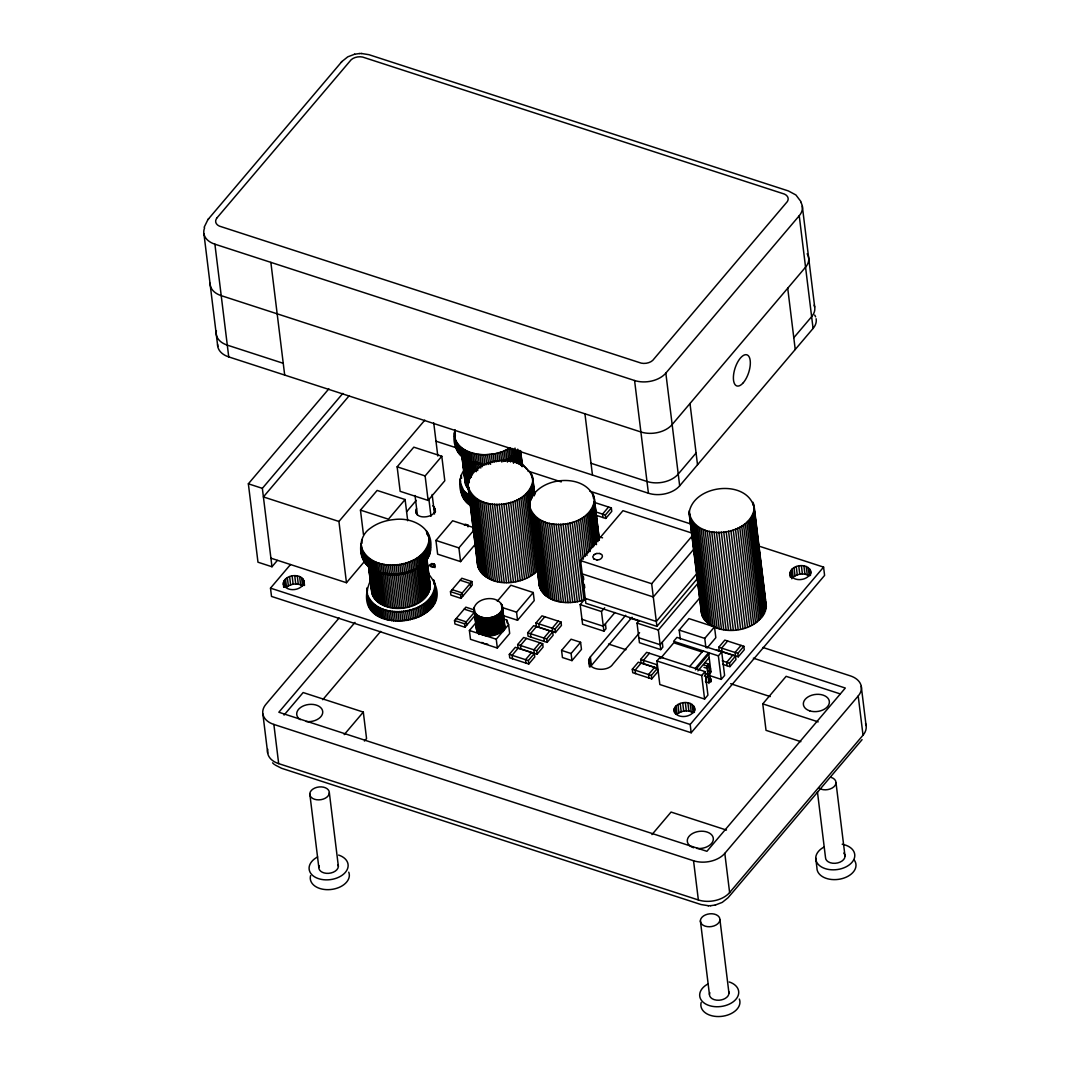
<?xml version="1.0" encoding="UTF-8"?>
<svg xmlns="http://www.w3.org/2000/svg" width="1070" height="1070" viewBox="0 0 1070 1070"><rect width="100%" height="100%" fill="white"/><g stroke="black" fill="none" stroke-linecap="round" stroke-linejoin="round"><path stroke-width="1.5" d="M467.884 485.499C471.121 456.475 525.597 450.43 532.98 479.52C529.744 508.544 475.267 514.576 467.884 485.499L477.675 565.428C485.954 588.701 521.451 586.333 536.779 571.38L527.149 492.976M529.436 505.495C532.673 476.471 587.149 470.425 594.532 499.516C591.295 528.54 536.819 534.572 529.436 505.495L539.226 585.424C544.831 604.336 570.631 605.433 586.133 599.187M361.018 543.734C354.932 584.969 426.489 583.551 430.595 548.977C433.979 527.724 412.284 517.064 394.389 519.525C385.855 520.287 377.349 523.003 370.447 528.192C360.483 534.706 358.758 547.853 362.824 558.54M370.594 580.274C342.159 644.18 473.502 625.669 427.144 572.303M455.071 429.752C449.4 451.647 466.493 465.557 486.756 464.487L485.553 454.683C473.248 454.937 456.93 449.948 454.482 436.105M463.979 470.118C456.288 481.192 459.485 499.904 471.897 506.297M371.812 588.326C373.082 617.965 428.99 613.083 430.153 585.223L426.943 559.088M465.022 479.427L465.557 484.335L468.861 489.899M473.89 608.71C475.695 622.192 499.917 620.118 502.499 607.854C500.693 594.372 476.484 596.445 473.89 608.71L476.431 629.468M283.336 583.993C283.751 574.242 302.476 572.223 304.134 582.16C302.248 590.867 286.385 592.646 283.336 583.993L283.737 587.31M416.524 508.584C411.736 522.601 443.395 517.024 432.828 505.776M674.006 709.143C674.073 719.642 693.092 718.358 694.711 709.035C692.986 699.66 676.869 701.01 674.006 709.143L674.421 712.459M789.981 573.961C790.382 564.211 809.107 562.205 810.766 572.129C808.88 580.836 793.03 582.628 789.981 573.961L790.382 577.278M625.709 615.263L590.359 656.927C582.802 669.887 607.105 673.271 612.802 664.216L639.579 632.651M689.174 512.45C693.828 484.014 748.532 478.624 754.31 508.531C749.655 536.98 694.952 542.356 689.174 512.45L701.92 615.223C714.172 641.01 768.661 632.437 765.625 601.781M368.053 598.812L368.026 602.611M361.112 546.262C370.354 575.941 427.438 568.932 429.284 537.916M455.713 442.097L455.686 445.909M539.24 580.809L539.226 585.424M366.823 592.82C376.078 622.486 433.163 615.491 435.008 584.474M461.651 487.372L461.411 492.454M204.143 227.281L207.914 219.604L341.918 61.525L347.777 56.83L354.678 54.222M597.635 559.824C600.952 560.332 604.777 555.464 600.564 553.805M468.018 526.868L467.75 524.875L464.193 524.888M632.076 617.243L590.279 666.837L589.262 658.545M277.344 560.426L271.967 566.752L257.977 562.205L248.36 483.8L328.851 388.838M271.967 566.752L262.351 488.348L342.841 393.385M349.261 395.632L263.394 496.921L338.936 521.464L346.466 582.722L270.924 558.179M758.403 545.941L823.579 567.113L824.595 575.406L691.193 732.763L271.512 596.431L270.496 588.139L290.505 564.545M338.936 521.464L424.803 420.162M363.466 534.612L360.456 510.109L377.135 490.434L405.102 499.529L407.71 520.756M397.144 466.828L413.809 447.166L441.79 456.248L444.799 480.751L428.12 500.426L400.153 491.331L397.144 466.828L425.124 475.923L428.12 500.426M405.102 499.529L388.437 519.191L360.456 510.109M425.124 475.923L441.79 456.248M346.466 582.722L364.709 561.188M406.573 511.808L416.23 500.412M339.11 617.992L265.948 704.287A22.898 15.02 -7 0 0 273.866 724.43L278.681 763.632L698.362 899.964A22.898 15.02 -7 0 0 729.62 892.554L863.022 735.184A22.898 15.02 -7 0 0 865.536 723.587M355.013 622.379L278.842 712.245L706.909 851.305L845.313 688.037L753.36 658.17M284.045 715.081L303.144 692.544L363.305 712.085L366.555 738.554L364.429 741.055M475.16 544.403L460.582 561.616L437.63 554.166L435.945 540.444L452.623 520.769L474.037 527.724M434.607 564.425L432.935 566.391L430.14 565.482L431.798 563.515L434.607 564.425L434.995 567.662M322.752 699.713L380.679 631.367M460.582 561.616L458.896 547.893L473.475 530.68M450.47 591.643L461.812 578.255L471.883 581.532L472.298 584.969L460.969 598.344L450.898 595.067L450.47 591.643L460.541 594.907L460.969 598.344M460.541 594.907L471.883 581.532M344.206 734.622L363.305 712.085M474.679 615.838L465.009 627.247L454.937 623.97L454.509 620.546L465.851 607.171L474.478 609.98M204.624 227.83A22.898 15.02 -7 0 0 214.896 244.187L634.577 380.519A22.898 15.02 -7 0 0 665.834 373.109L799.236 215.739A22.898 15.02 -7 0 0 800.828 202.324M465.009 627.247L464.581 623.823L474.251 612.414L464.179 609.138M503.796 619.089L506.792 620.065L508.598 624.666L509.681 633.48L497.336 648.032L470.479 639.312L469.396 630.497L475.561 623.208M497.309 601.22L510.845 585.236L533.235 592.512L534.224 600.591L517.546 620.266L504.117 615.905M517.546 620.266L516.556 612.174L533.235 592.512M497.336 648.032L496.253 639.218L508.598 624.666M608.562 507.019L602.557 514.095L602.972 517.532M595.522 515.098L605.78 518.442L605.352 515.004L611.358 507.929L595.134 502.659M605.78 518.442L611.772 511.353L611.358 507.929M698.202 577.653L656.913 626.365L585.838 603.279L580.609 560.64L622.967 510.684L692.451 533.248M509.307 654.399L515.312 647.323L534.345 653.502L534.759 656.94L528.754 664.015L509.735 657.836L509.307 654.399L528.339 660.591L528.754 664.015M517.653 644.568L523.645 637.493L542.677 643.672L543.092 647.096L537.1 654.185L518.067 648.005L517.653 644.568L536.672 650.747L537.1 654.185M527.657 632.771L533.662 625.683L552.682 631.862L553.096 635.299L547.104 642.374L528.072 636.195L527.657 632.771L546.676 638.951L547.104 642.374M535.99 622.927L541.995 615.852L561.014 622.031L561.442 625.455L555.437 632.544L536.418 626.365L535.99 622.927L555.022 629.106L555.437 632.544M518.107 648.233L512.102 655.308L512.53 658.745M526.453 638.402L520.448 645.477L520.863 648.901M536.458 626.592L530.452 633.681L530.867 637.105M544.79 616.761L538.785 623.837L539.213 627.274M696.075 453.011L678.233 474.063A22.898 15.02 -7 0 1 646.976 481.473L591.014 463.283M793.793 337.745L811.635 316.693A22.898 15.02 -7 0 0 814.15 305.097M531.536 652.593L525.544 659.682L525.958 663.106M539.882 642.762L533.876 649.838L534.291 653.275M549.886 630.952L543.881 638.041L544.296 641.465M558.219 621.122L552.214 628.197L552.642 631.634M528.339 660.591L534.345 653.502M536.672 650.747L542.677 643.672M546.676 638.951L552.682 631.862M555.022 629.106L561.014 622.031M217.611 344.5A22.898 15.02 -7 0 0 228.739 356.898L648.42 493.23A22.898 15.02 -7 0 0 679.677 485.82L813.08 328.45A22.898 15.02 -7 0 0 816.129 318.753M605.419 623.756L606.021 628.652L603.895 631.153L582.575 624.225L580.167 604.617L585.464 598.371M561.576 650.413L571.086 639.205L580.595 642.294L581.465 649.396L571.968 660.618L562.445 657.528L561.576 650.413L571.086 653.502L571.968 660.618M603.895 631.153L601.487 611.545L604.67 607.8M571.086 653.502L580.595 642.294M614.942 612.508L603.293 626.244L581.973 619.329M656.913 626.365L651.67 583.725L692.972 535.013M693.534 549.498L653.302 596.966L582.227 573.881M662.263 642.214L662.865 647.123L660.752 649.624L639.432 642.695L637.024 623.088L639.138 620.587M697.6 572.744L656.311 621.469L585.236 598.371M660.752 649.624L658.344 630.016L698.576 582.548M632.303 669.272L638.308 662.196L657.328 668.375L657.756 671.799L651.75 678.888L632.731 672.696L632.303 669.272L651.336 675.451L651.75 678.888M640.636 659.441L656.873 664.711L657.288 668.135L641.064 662.865L640.636 659.441L646.641 652.352L662.878 657.622M641.104 663.092L635.098 670.181L635.526 673.605M649.436 653.262L643.444 660.351L643.859 663.774M700.382 597.247L660.15 644.715L638.83 637.787M680.333 639.325L679.196 630.083L688.933 618.594L714.506 626.9L715.83 637.68L707.069 648.019M656.94 660.992L660.27 657.06L705.036 671.599L707.925 695.125L704.595 699.058L659.829 684.519L656.94 660.992L701.706 675.531L704.595 699.058M660.444 658.531L673.792 642.789L702.401 652.085M654.532 667.466L648.527 674.541L648.955 677.979M651.336 675.451L657.328 668.375M705.906 647.631L704.769 638.389L714.506 626.9M689.642 666.597L702.99 650.868M695.246 668.416L708.581 652.687L710.988 672.281L705.852 678.34M695.42 669.887L708.768 654.158M697.894 670.903L709.183 657.582M718.813 647.203L724.818 640.114L743.837 646.293L744.265 649.731L738.26 656.806L719.241 650.627L718.813 647.203L737.845 653.382L738.26 656.806M727.613 641.024L721.608 648.112L722.036 651.536M708.942 683.489L706.775 665.901L708.447 663.935L705.371 662.932M708.741 666.383L707.083 668.349L703.993 667.346M701.706 675.531L705.036 671.599M718.371 655.87L721.715 651.924L676.949 637.386L673.605 641.318L718.371 655.87L721.26 679.383L708.915 675.371M704.408 676.12L706.467 673.699M708.514 671.278L710.574 668.857M708.822 673.726L710.868 671.305M732.709 655.228L726.704 662.303L727.132 665.741M741.042 645.384L735.036 652.473L735.464 655.897M722.651 664.283L729.927 666.65L729.499 663.213L735.505 656.137L716.485 649.958M737.845 653.382L743.837 646.293M729.927 666.65L735.933 659.561L735.505 656.137M721.26 679.383L724.604 675.451L721.715 651.924M691.193 732.763L690.177 724.484L823.579 567.113M651.964 834.6L671.064 812.063L726.476 830.066M800.855 741.657L766.026 730.342L762.776 703.873L786.129 676.334L839.95 693.815M273.866 724.43L693.547 860.761A22.898 15.02 -7 0 0 724.805 853.352L858.207 695.981A22.898 15.02 -7 0 0 850.289 675.852L762.856 647.457M862.086 739.637L728.082 897.717L722.223 902.398L715.322 905.019M341.25 62.301L341.918 61.525M207.914 219.604L208.61 218.775M511.728 457.559L510.524 447.768L502.405 451.674L503.609 461.464L513.159 456.622L519.164 451.272M594.064 554.621L592.74 556.788L593.743 558.848M594.064 554.648L595.549 553.805M301.553 577.559L302.569 585.838C297.661 582.869 290.893 583.618 286.519 587.256L285.503 578.964M808.198 567.528L809.214 575.82C804.292 572.851 797.538 573.6 793.164 577.225L792.134 568.946M692.143 704.434L693.159 712.727C688.237 709.758 681.47 710.507 677.096 714.145L676.079 705.852M595.549 553.832L596.806 553.457M485.553 454.683L495.102 453.693L502.405 451.674M354.464 54.262L359.386 53.54M715.536 904.979L710.614 905.701M596.806 553.484L599.414 553.484M597.648 559.837L596.592 559.824M361.566 53.513L368.949 54.69L788.416 190.955L795.919 194.981L801.015 201.708M274.963 764.889L281.584 768.287L701.051 904.551L708.434 905.728M359.266 53.553L361.861 53.5M708.139 905.742L710.734 905.688M596.592 559.837L593.743 558.821M487.706 644.153L484.964 643.659M599.414 553.457L600.123 553.658M433.912 563.957C422.503 564.238 438.272 571.273 433.912 563.957L434.313 567.274M283.256 363.305L227.295 345.129A22.898 15.02 -7 0 1 216.407 330.75M435.691 441.107L457.947 448.33M527.885 471.054L561.268 481.901M589.891 491.197L690.043 523.738M595.094 511.674L605.352 515.004M598.05 536.378L602.557 537.849M580.609 560.64L651.67 583.725M465.156 524.18L467.951 525.089M435.945 540.444L458.896 547.893M248.36 483.8L262.351 488.348M679.196 630.083L704.769 638.389M629.695 617.992L639.205 621.082M580.167 604.617L601.487 611.545M637.024 623.088L658.344 630.016M722.223 660.845L729.499 663.213M460.14 580.234L470.211 583.498L470.639 586.935M703.98 664.992L706.775 665.901M452.142 589.664L462.213 592.94L462.628 596.378M501.643 607.332L516.556 612.174M608.536 644.046L625.977 649.717M730.623 683.717L770.253 696.583M762.776 703.873L818.189 721.875M456.181 618.58L466.252 621.857L466.667 625.281M454.509 620.546L464.581 623.823M469.396 630.497L496.253 639.218M270.496 588.139L690.177 724.484M484.108 643.404L481.754 642.401M705.438 681.536C707.604 684.078 714.038 680.413 709.972 678.233L710.386 681.55M470.693 496.493L463.845 490.903L460.207 482.65M521.719 463.056L526.921 469.449M272.582 762.83L274.08 764.261M764.261 598.785L765.037 600.257L764.435 595.361M428.669 580.462L429.217 581.625M434.754 589.409L436.212 594.278M429.552 544.041L430.488 547.72M700.73 603.948L701.92 615.223M429.645 582.802L430.153 585.223M802.299 206.042L814.685 306.996M861.256 686.285L866.071 725.487M799.236 215.739L813.08 328.45M858.207 695.981L863.022 735.184M787.721 288.245L795.237 349.502M810.538 570.43L810.94 573.747M836.004 782.732L845.032 856.241M809.656 568.865L810.471 575.486M806.245 566.511L807.261 574.804M803.918 565.883L804.934 574.175M801.376 565.682L802.393 573.975M798.755 565.91L799.771 574.202M796.254 566.565L797.27 574.857M793.993 567.595L795.01 575.887M790.797 570.524L791.827 578.803M817.467 792.081L825.492 857.418A9.817 6.433 -7 0 0 837.663 862.928A9.817 6.433 -7 0 0 843.789 853.084M790.061 572.223L790.676 577.198M815.714 858.006L816.918 867.81A19.621 12.88 -7 0 0 840.431 879.018A19.621 12.88 -7 0 0 854.288 860.093M754.016 505.334L766.347 606.543M753.601 503.769L765.424 600.15M754.189 510.149L766.214 608.148M752.999 502.258L753.4 505.521M753.802 508.785L754.403 513.694M754.805 516.957L755.407 521.852M756.008 526.761L756.41 530.024M757.012 534.92L757.413 538.197M758.015 543.092L758.617 547.987M759.218 552.896L759.62 556.159M760.222 561.054L760.623 564.331M761.225 569.227L761.827 574.122M762.428 579.03L762.83 582.294M763.432 587.189L763.833 590.466M753.882 511.768L765.919 609.78M753.387 513.373L765.424 611.385M752.732 514.978L764.769 612.99M751.889 516.542L763.926 614.554M750.886 518.081L762.923 616.093M749.722 519.579L761.76 617.591M748.398 521.023L760.436 619.035M746.927 522.414L758.964 620.426M745.308 523.725L757.346 621.737M743.57 524.969L755.594 622.981M741.697 526.132L753.735 624.144M739.718 527.216L751.755 625.228M737.631 528.192L749.669 626.204M735.464 529.088L747.502 627.087M733.217 529.864L745.255 627.876M730.917 530.533L742.941 628.545M728.55 531.094L740.587 629.106M726.155 531.536L738.18 629.548M723.721 531.87L735.759 629.869M721.287 532.071L733.324 630.083M718.853 532.164L730.89 630.163M716.445 532.124L728.483 630.136M714.051 531.964L726.089 629.976M711.71 531.696L723.748 629.695M709.423 531.295L721.461 629.307M707.203 530.787L719.241 628.799M689.989 403.51L697.52 464.768M705.063 530.158L717.101 628.17M703.03 529.423L715.054 627.435M701.077 528.593L713.115 626.592M699.258 527.644L711.296 625.656M697.56 526.614L709.597 624.612M695.995 525.477L708.032 623.489M694.577 524.273L706.615 622.285M693.307 522.989L705.344 620.988M692.21 521.625L704.234 619.637M691.26 520.207L703.298 618.219M710.587 678.554L710.988 681.871M708.447 663.935L710.6 681.523M690.484 518.736L702.522 616.735M689.294 510.831L690.698 522.267M691.1 525.544L691.701 530.439M692.103 533.703L692.905 540.243M693.307 543.506L693.908 548.402M694.31 551.679L694.911 556.574M695.313 559.837L697.118 574.55M697.52 577.813L698.121 582.709M698.723 587.617L699.325 592.512M699.726 595.776L700.328 600.685M689.227 514.068L701.505 613.658M705.745 679.383L706.133 682.58M665.834 373.109L679.677 485.82M724.805 853.352L729.62 892.554M694.47 707.337L694.885 710.654M693.601 705.772L694.417 712.406M719.936 919.652A9.817 6.433 -7 0 1 705.17 926.152A9.817 6.433 -7 0 1 705.397 914.93A9.817 6.433 -7 0 1 719.936 919.652L728.964 993.161M690.19 703.431L691.207 711.71M687.863 702.803L688.879 711.082M685.308 702.589L686.325 710.881M682.7 702.816L683.717 711.109M680.186 703.471L681.202 711.764M677.939 704.501L678.955 712.794M634.577 380.519L648.42 493.23M674.742 707.43L675.558 714.064M693.547 860.761L698.362 899.964M700.395 920.829L709.423 994.338M584.942 413.796L592.459 475.053M594.051 496.493L599.267 538.959M594.532 501.054L599.347 540.256M593.556 495.022L593.957 498.286M594.358 501.549L598.973 540.163M592.914 493.591L593.516 498.486M594.024 504.144L598.438 540.082M593.529 505.682L597.943 541.621M592.874 507.207L597.087 541.5M592.058 508.705L596.471 544.63M591.081 510.163L595.294 544.469M589.971 511.594L594.171 545.887M588.701 512.971L592.914 547.278M587.31 514.295L591.523 548.602M585.785 515.566L590.199 551.505M584.14 516.77L588.54 552.695M582.374 517.893L586.989 555.464M580.515 518.937L585.116 556.507M578.549 519.9L583.364 559.115M576.503 520.782L581.518 561.616M583.324 576.315L583.725 579.592M584.327 584.487L584.728 587.751M574.389 521.571L584.019 599.976M590.359 656.927L591.376 665.219M572.209 522.254L581.839 600.658M588.647 660.23L589.463 666.864M569.976 522.842L579.606 601.246M567.702 523.324L577.332 601.728M565.401 523.698L575.031 602.102M563.087 523.966L572.717 602.37M560.76 524.126L570.39 602.53M558.446 524.166L568.063 602.584M556.146 524.113L565.762 602.517M553.872 523.939L563.502 602.343M551.638 523.658L561.268 602.062M549.458 523.27L559.088 601.674M547.345 522.775L556.975 601.179M545.312 522.173L554.942 600.578M543.359 521.478L552.989 599.882M541.5 520.675L551.13 599.08M539.748 519.793L549.378 598.197M538.103 518.816L547.733 597.22M532.499 476.498L534.826 494.327M532.98 481.059L534.585 494.126M532.004 475.026L534.411 495.664M531.362 473.595L531.763 476.859M532.472 484.148L533.876 495.584M536.578 517.76L546.208 596.164M531.977 485.686L533.181 495.49M535.201 516.623L544.817 595.027M531.322 487.211L532.325 495.37M533.943 515.406L543.573 593.823M530.506 488.709L531.71 498.5M532.833 514.135L542.463 592.539M529.53 490.167L530.733 499.971M531.87 512.797L541.5 591.215M531.068 511.42L540.684 589.824M528.406 491.598L530.212 507.3M530.613 510.577L531.215 515.472M531.616 518.736L532.419 525.276M532.82 528.54L533.422 533.448M534.024 537.327L534.425 541.607M535.027 545.499L535.629 551.411M536.03 554.675L536.632 559.583M537.033 562.847L537.635 567.742M538.237 572.651L538.839 577.546M530.412 509.989L540.042 588.393M529.436 503.957L539.547 586.922M520.528 450.564L522.334 465.263M520.528 450.978L522.401 466.507M525.758 494.3L535.374 572.704M520.354 451.42L522.16 466.119M519.98 451.032L521.986 466.56M519.498 450.644L521.304 465.343M518.896 450.256L520.702 464.955M524.233 495.57L533.85 573.975M518.375 451.486L519.98 464.554M517.733 449.159L518.134 452.423M517.733 452.704L519.137 464.139M522.575 496.774L532.205 575.178M516.609 450.269L517.011 453.533M516.984 453.894L518.188 463.698M515.927 453.426L517.131 463.23M515.004 448.062L515.807 454.603M520.822 497.898L530.452 576.302M514.964 454.563L515.967 462.721M513.72 449.106L514.523 455.633M513.908 455.659L514.71 462.186M518.95 498.941L528.58 577.359M512.155 448.45L513.159 456.622M512.744 456.716L513.546 463.256M516.997 499.904L526.627 578.322M511.286 456.101L511.888 460.996M509.012 448.651L510.55 461.959M514.951 500.787L524.581 579.191M507.447 449.494L508.932 461.237M512.838 501.576L522.468 579.98M507.033 458.829L507.434 462.093M505.816 450.283L507.019 460.073M510.657 502.258L520.287 580.662M504.144 451.005L505.334 460.809M508.424 502.846L518.054 581.251M500.626 452.276L501.83 462.079M506.15 503.328L515.78 581.732M498.821 452.811L499.824 460.983M503.85 503.702L513.48 582.107M496.975 453.292L497.978 461.451M501.536 503.97L511.152 582.374M495.102 453.693L496.106 461.865M493.203 454.028L494.206 462.2M499.208 504.13L508.838 582.535M491.304 454.295L492.307 462.467M496.881 504.171L506.511 582.588M489.378 454.496L490.582 464.3M494.581 504.117L504.211 582.521M487.465 454.63L488.669 464.433M506.792 620.065L507.153 622.994M492.32 503.943L501.937 582.347M490.087 503.662L499.717 582.067M502.378 605.928L504.96 627.047M483.64 454.67L484.844 464.474M501.964 604.684L504.652 626.699M502.271 609.057L504.492 627.341M501.295 603.52L501.696 606.824M502.031 609.793L504.465 629.641M501.75 610.435L504.184 630.284M501.389 611.064L503.622 629.254M487.907 503.274L497.537 581.679M481.754 454.576L482.958 464.38M500.987 611.679L503.422 631.527M500.506 612.281L502.739 630.471M481.955 463.377L482.356 466.654M499.984 612.869L502.218 631.059M479.882 454.416L481.085 464.219M485.793 502.78L495.423 581.184M499.396 613.418L501.629 631.621M480.162 463.123L480.764 468.031M498.754 613.966L500.987 632.156M498.072 614.474L500.305 632.664M478.049 454.188L479.253 463.992M483.76 502.178L493.39 580.582M497.336 614.956L499.57 633.146M478.424 462.788L479.026 467.684M496.56 615.397L498.794 633.587M476.244 453.894L477.447 463.698M481.808 501.482L491.438 579.886M495.758 615.812L497.991 634.015M476.725 462.374L477.715 470.546M494.902 616.2L497.135 634.39M474.465 453.519L475.668 463.323M475.281 463.524L476.284 471.683M479.948 500.68L489.579 579.084M494.019 616.547L496.253 634.737M493.123 616.842L495.356 635.045M472.739 453.091L473.943 462.895M473.488 461.33L474.692 471.134M478.196 499.797L487.813 578.201M492.187 617.109L494.42 635.312M471.067 452.583L473.381 472.124M491.237 617.337L493.471 635.526M476.551 498.821L486.181 577.225M490.274 617.524L492.508 635.714M470.532 459.993L472.338 474.692M469.449 452.021L470.653 461.825M475.026 497.764L484.656 576.168M489.298 617.658L491.531 635.847M469.382 460.862L471.388 477.207M473.635 496.627L483.265 575.031M467.884 451.393L469.088 461.183M488.321 617.751L490.555 635.954M468.098 460.046L470.305 478.009M472.392 495.41L482.022 573.828M487.345 617.805L489.579 635.995M466.4 450.697L467.603 460.501M466.921 459.164L469.329 478.758M471.281 494.139L480.911 572.544M486.368 617.818L488.602 636.008M468.887 479.333L469.289 482.597M464.968 449.948L466.172 459.752M470.318 492.802L479.948 571.219M465.838 458.214L468.847 482.717M485.405 617.778L487.639 635.968M469.503 491.424L479.133 569.828M468.66 487.305L469.262 492.213M469.663 495.477L470.265 500.372M470.867 505.281L471.268 508.544M471.87 513.439L472.472 518.348M472.873 521.612L473.475 526.52M474.077 531.415L474.478 534.679M475.08 539.588L475.682 544.483M476.083 547.746L476.685 552.655M477.287 557.55L477.675 565.428M465.049 458.856L468.058 483.359M468.459 486.636L478.491 568.397M484.456 617.698L486.689 635.888M463.618 449.132L464.821 458.936M467.884 483.961L477.996 566.926M464.166 457.826L467.978 488.856M483.52 617.577L485.753 635.767M462.347 448.276L467.202 487.786M468.071 494.835L469.262 504.625M482.61 617.403L484.844 635.593M462.935 457.264L466.547 486.663M462.387 456.114L465.998 485.512M461.157 447.367L464.821 477.795M466.881 493.912L468.085 503.716M461.972 456.168L465.557 484.335M481.714 617.189L483.948 635.379M461.852 455.766L465.049 481.901M460.06 446.404L461.264 456.208M465.771 492.949L466.975 502.753M480.858 616.935L483.092 635.125M459.043 445.387L460.247 455.191M464.755 491.946L465.958 501.75M480.042 616.641L482.276 634.844M458.12 444.344L459.324 454.148M463.845 490.903L465.049 500.693M479.253 616.32L481.487 634.51M457.305 443.261L458.495 453.051M461.223 475.04L461.625 478.303M463.016 489.806L464.219 499.61M478.504 615.945L480.738 634.135M456.569 442.137L457.773 451.928M462.293 488.682L463.497 498.486M477.808 615.544L480.042 633.734M454.737 431.023L455.338 435.918M455.94 440.974L457.144 450.778M461.665 487.532L462.869 497.323M477.166 615.103L479.4 633.293M454.509 432.293L455.312 438.834M455.419 439.783L456.622 449.587M460.234 478.852L460.635 482.115M461.036 485.379L462.347 496.146M454.402 433.577L456.208 448.383M460.113 480.122L461.919 494.928M476.565 614.635L478.999 634.47M476.016 614.126L478.25 632.316M475.535 613.605L477.969 633.453M475.107 613.043L477.34 631.246M474.144 607.412L474.545 610.716M474.732 612.468L477.18 632.316M473.983 608.068L476.672 630.069M433.738 422.891L437.804 456.007M435.022 508.491L435.436 511.808M434.206 507.019L434.821 511.995M432.133 494.487L434.54 514.028M428.803 498.419L430.996 516.328M428.776 535.441L430.581 550.247M434.487 582L436.292 596.806M428.348 534.238L429.15 540.765M429.257 541.728L430.461 551.531M434.072 580.783L434.473 584.059M434.875 587.323L436.185 598.077M427.826 533.047L428.227 536.311M429.043 542.998L430.247 552.802M433.551 579.606L434.152 584.501M434.754 589.557L435.958 599.361M427.197 531.897L427.599 535.16M428.709 544.282L429.913 554.073M434.42 590.827L435.624 600.631M426.475 530.773L426.877 534.037M428.281 545.539L429.485 555.343M433.992 592.098L435.196 601.902M427.732 546.797L428.936 556.601M433.457 593.355L434.661 603.159M427.09 548.041L428.294 557.844M432.815 594.599L434.019 604.389M426.355 549.258L427.559 559.062M432.066 595.816L433.27 605.62M426.636 558.299L430.234 586.467M425.512 550.462L430.18 587.711M431.223 597.02L432.427 606.81M426.408 558.754L430.02 588.955M426.114 560.8L429.725 590.212M424.576 551.638L425.78 561.429M430.287 598.183L431.491 607.987M425.512 560.412L429.324 591.456M424.991 561.643L428.803 592.686M423.546 552.775L424.75 562.579M429.271 599.334L430.461 609.138M424.161 561.228L428.174 593.89M422.436 553.885L427.425 595.094M428.147 600.444L429.351 610.248M415.013 495.504L417.407 515.044M422.556 563.582L426.569 596.257M415.842 510.176L416.243 513.493M421.232 554.956L422.436 564.759M426.943 601.514L428.147 611.318M421.593 564.719L425.606 597.394M419.948 555.985L421.152 565.789M425.659 602.544L426.863 612.348M420.523 565.816L424.536 598.491M418.584 556.975L419.788 566.779M424.295 603.534L425.499 613.337M419.36 566.873L423.372 599.548M417.139 557.925L418.343 567.715M422.864 604.47L424.068 614.274M417.915 566.257L422.128 600.564M415.641 558.808L420.791 601.527M421.353 605.366L422.556 615.17M414.063 559.65L419.36 602.437M419.788 606.208L420.991 616.012M413.649 568.986L417.862 603.293M412.445 560.439L413.649 570.23M418.156 606.984L419.36 616.788M412.084 569.788L416.297 604.082M410.76 561.161L411.963 570.965M416.471 607.72L417.674 617.51M410.452 570.511L414.665 604.817M409.021 561.83L410.225 571.621M414.745 608.375L415.949 618.179M408.767 571.179L412.98 605.486M407.255 562.432L408.459 572.236M412.966 608.99L414.17 618.781M407.028 571.781L411.241 606.075M405.436 562.967L406.64 572.771M411.147 609.525L412.351 619.329M405.249 572.303L409.462 606.61M403.591 563.449L404.794 573.239M409.302 609.994L410.505 619.797M403.443 572.744L407.657 607.051M401.718 563.85L402.922 573.654M407.429 610.408L408.633 620.212M401.598 573.119L405.811 607.426M399.832 564.184L401.036 573.988M405.543 610.743L406.747 620.546M399.739 573.426L403.952 607.72M397.92 564.452L399.123 574.256M403.631 611.01L404.834 620.814M397.866 573.64L402.079 607.947M396.007 564.652L397.211 574.456M401.718 611.211L402.922 621.015M395.98 573.787L400.193 608.081M394.081 564.786L395.285 574.59M399.805 611.344L401.009 621.135M394.108 573.841L398.321 608.148M392.168 564.84L393.372 574.643M397.88 611.398L399.083 621.202M392.235 573.828L396.448 608.121M390.269 564.826L391.473 574.63M395.98 611.385L397.184 621.175M390.389 573.721L394.603 608.028M388.37 564.733L389.574 574.536M394.094 611.291L395.298 621.095M388.57 573.547L392.784 607.84M386.511 564.586L387.714 574.376M392.222 611.13L393.426 620.934M386.792 573.279L390.991 607.586M384.665 564.345L385.869 574.149M390.376 610.903L391.58 620.707M385.039 572.945L389.253 607.252M382.859 564.05L384.063 573.854M388.57 610.609L389.774 620.413M383.341 572.53L387.554 606.837M381.094 563.689L382.298 573.48M386.805 610.234L388.009 620.038M381.896 573.68L385.909 606.356M379.368 563.248L380.572 573.052M385.08 609.806L386.283 619.597M380.117 571.487L384.331 605.794M377.683 562.74L382.806 605.152M383.408 609.298L384.611 619.102M377.362 571.795L381.375 604.456M376.065 562.178L377.269 571.982M381.789 608.736L382.993 618.527M375.998 571.032L380.01 603.694M374.513 561.549L375.717 571.353M380.224 608.108L381.428 617.898M374.727 570.203L378.74 602.865M373.015 560.854L374.219 570.658M378.726 607.412L379.93 617.216M373.537 569.32L377.549 601.982M371.598 560.105L372.801 569.909M377.309 606.663L378.512 616.454M372.454 568.371L376.466 601.046M371.464 567.381L375.476 600.056M370.247 559.302L371.451 569.093M375.958 605.847L377.162 615.651M370.795 567.983L374.594 599.026M368.963 558.433L373.831 597.943M374.687 604.991L375.891 614.795M369.351 565.789L373.162 596.819M369.003 566.271L372.614 595.669M367.786 557.523L371.651 589.583M373.497 604.082L374.701 613.872M368.388 564.692L372.186 594.492M368.468 565.923L371.678 592.071M366.676 556.56L367.879 566.364M372.387 603.119L373.59 612.909M365.659 555.557L366.863 565.348M371.384 602.102L372.587 611.906M364.75 554.501L365.953 564.305M370.461 601.059L371.664 610.863M363.92 553.417L365.124 563.208M369.632 599.962L370.835 609.766M361.687 539.909L362.088 543.172M363.198 552.294L364.402 562.084M368.909 598.839L370.113 608.643M362.569 551.13L363.773 560.934M367.077 587.738L367.478 591.001M368.281 597.689L369.484 607.492M361.54 545.727L363.252 559.744M366.849 589.008L367.451 593.904M367.759 596.498L368.963 606.302M366.729 590.279L368.548 605.098M270.857 262.364L284.687 375.075M303.893 580.448L304.509 585.424M303.011 578.883L303.826 585.517M329.346 792.776A9.817 6.433 -7 0 1 314.58 799.277A9.817 6.433 -7 0 1 314.807 788.055A9.817 6.433 -7 0 1 329.346 792.776L338.374 866.285M299.6 576.543L300.616 584.835M297.273 575.914L298.289 584.207M294.731 575.713L295.748 583.993M292.123 575.941L293.14 584.233M289.609 576.583L290.625 584.875M287.349 577.626L288.365 585.905M284.165 580.542L284.981 587.176M309.805 793.953L318.833 867.462M283.43 582.254L284.031 587.229M214.896 244.187L228.739 356.898M203.929 233.741L217.758 346.453M262.886 713.984L267.701 753.2M362.208 554.795L362.315 556.066M300.376 719.655A13.081 8.587 -7 0 1 304.375 705.505A13.081 8.587 -7 0 1 322.712 711.456A13.081 8.587 -7 0 1 306.167 721.541M693.627 847.748A13.081 8.587 -7 0 1 692.972 833.262A13.081 8.587 -7 0 1 713.168 837.609A13.081 8.587 -7 0 1 696.757 848.416M278.681 763.632A22.898 15.02 -7 0 1 267.794 749.254M338.08 864.627A9.817 6.433 -7 0 1 328.477 873.347A9.817 6.433 -7 0 1 319.208 865.764M338.615 855.077A19.621 12.88 -7 0 1 343.764 873.989A19.621 12.88 -7 0 1 314.205 876.611A19.621 12.88 -7 0 1 317.629 856.95M348.753 872.184A19.621 12.88 -7 0 1 330.389 889.558A19.621 12.88 -7 0 1 310.608 875.581M728.67 991.502A9.817 6.433 -7 0 1 719.053 1000.223A9.817 6.433 -7 0 1 709.798 992.639M729.205 981.952A19.621 12.88 -7 0 1 734.354 1000.865A19.621 12.88 -7 0 1 704.796 1003.486A19.621 12.88 -7 0 1 708.206 983.825M739.343 999.059A19.621 12.88 -7 0 1 720.979 1016.433A19.621 12.88 -7 0 1 701.198 1002.456M831.243 777.422A9.817 6.433 -7 0 1 833.904 786.798A9.817 6.433 -7 0 1 819.232 788.322M842.197 844.257A19.621 12.88 -7 0 1 851.747 862.621A19.621 12.88 -7 0 1 821.653 867.061A19.621 12.88 -7 0 1 824.274 846.905M210.095 283.242A22.898 15.02 -7 0 0 221.209 295.641L640.89 431.972A22.898 15.02 -7 0 0 672.147 424.563L805.549 267.192A22.898 15.02 -7 0 0 807.154 253.777M814.671 315.035A22.898 15.02 -7 0 1 815.594 316.854M217.197 217.625L216.421 218.681A9.79 6.42 -7 0 0 219.323 226.091L641.197 363.131A9.79 6.42 -7 0 0 652.7 360.416L787.4 201.508A9.79 6.42 -7 0 0 784.484 194.098L362.623 57.058A9.79 6.42 -7 0 0 351.12 59.786L217.197 217.625M809.696 710.841A13.081 8.587 -7 0 0 829.384 702.188A13.081 8.587 -7 0 0 810.003 695.888A13.081 8.587 -7 0 0 809.696 710.841M743.369 382.632A16.358 7.156 -72 0 0 748.331 355.735A16.358 7.156 -72 0 0 733.886 372.775A16.358 7.156 -72 0 0 743.369 382.632"/></g></svg>
